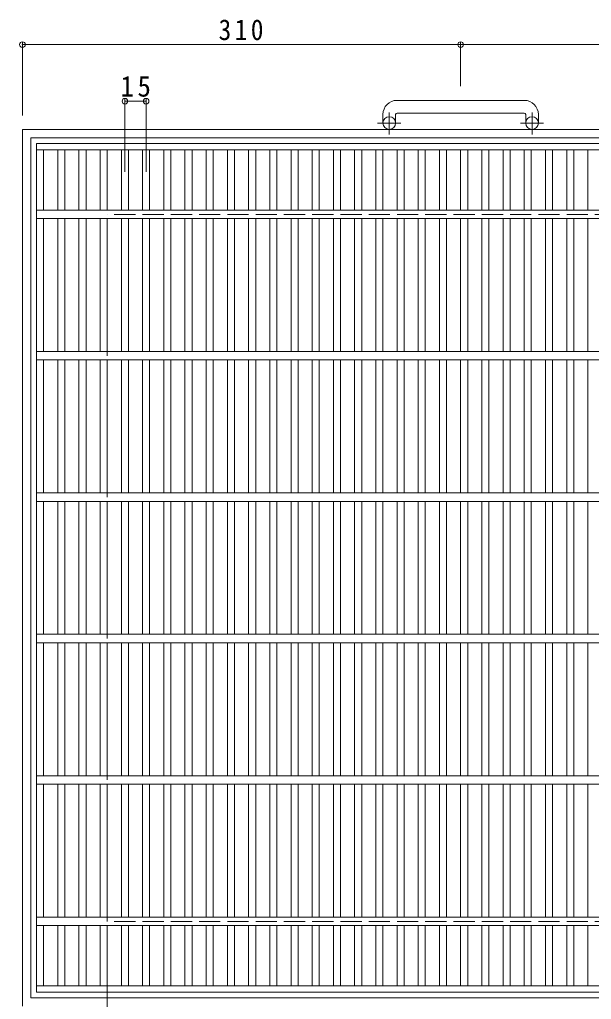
# Model space of a CAD drawing. Units: millimetres at full size, sheet at 1:5. Extents: x -762 to 901, y -685 to 681.
# Drawn here: x -747 to -342, y -123 to 569 of the extents above; entities that cross this region are included whole.
import ezdxf

# ---------------------------------------------------------------- set-up
doc = ezdxf.new("R2010")
doc.units = ezdxf.units.MM
doc.header["$LTSCALE"] = 5
doc.header["$PDMODE"] = 32
doc.header["$PDSIZE"] = 4
doc.linetypes.add('CHAIN1', pattern=[8, 5, -1, 1, -1])
doc.linetypes.add('DASHED3', pattern=[4, 3, -1])
for name, color, linetype, lineweight in [('E-1', 2, 'Continuous', 9), ('E-2', 3, 'Continuous', 9), ('E-4', 7, 'Continuous', 9)]:
    doc.layers.add(name, color=color, linetype=linetype, lineweight=lineweight)
doc.styles.add('ＭＳ ゴシック', font='')
doc.styles.get('ＭＳ ゴシック').set_extended_font_data('MS Gothic')

msp = doc.modelspace()

# ---------------------------------------------------------------- linework, layer by layer
at = {"layer": 'E-1'}
for p, q in [((-389.965, 512.365), (-479.965, 512.365)), ((-489.965, 502.365), (-489.965, 496.265)), ((-480.965, 502.365), (-480.965, 496.265)), ((-479.965, 503.365), (-389.965, 503.365)), ((-388.965, 502.365), (-388.965, 496.265)), ((-379.965, 502.365), (-379.965, 496.265)), ((-744.965, -128.235), (-744.965, 491.765)), ((-124.965, 491.765), (-744.965, 491.765)), ((-738.965, -122.235), (-738.965, 485.765)), ((-130.965, 485.765), (-738.965, 485.765)), ((-130.965, -122.235), (-738.965, -122.235))]:
    msp.add_line(p, q, dxfattribs=at)
at = {"layer": 'E-1', "linetype": 'CHAIN1'}
for p, q in [((-485.465, 488.158), (-485.465, 503.755)), ((-384.465, 488.158), (-384.465, 503.755)), ((-477.302, 496.265), (-493.709, 496.265)), ((-376.302, 496.265), (-392.709, 496.265))]:
    msp.add_line(p, q, dxfattribs=at)
at = {"layer": 'E-1', "linetype": 'DASHED3'}
for p, q in [((-684.965, -68.235), (-684.965, 431.766)), ((-184.965, 431.766), (-684.965, 431.766)), ((-184.965, -68.235), (-684.965, -68.235))]:
    msp.add_line(p, q, dxfattribs=at)
at = {"layer": 'E-1'}
for centre in [(-485.465, 496.265), (-384.465, 496.265)]:
    msp.add_circle(centre, 4.5, dxfattribs=at)
for centre, radius, start, end in [((-479.965, 502.365), 10, 90, 180), ((-389.965, 502.365), 10, 0, 90), ((-479.965, 502.365), 1, 90, 180), ((-389.965, 502.365), 1, 0, 90)]:
    msp.add_arc(centre, radius, start, end, dxfattribs=at)
at = {"layer": 'E-2'}
for p, q in [((-734.965, 481.765), (-134.965, 481.765)), ((-734.965, 481.765), (-734.965, -118.235)), ((-734.965, 477.264), (-134.965, 477.264)), ((-729.965, 434.765), (-729.965, 477.264)), ((-719.964, 434.765), (-719.964, 477.264)), ((-714.965, 434.765), (-714.965, 477.264)), ((-704.964, 434.765), (-704.964, 477.264)), ((-699.965, 434.765), (-699.965, 477.264)), ((-689.964, 434.765), (-689.964, 477.264)), ((-684.965, 434.765), (-684.965, 477.264)), ((-674.964, 434.765), (-674.964, 477.264)), ((-669.965, 434.765), (-669.965, 477.264)), ((-659.964, 434.765), (-659.964, 477.264)), ((-654.965, 434.765), (-654.965, 477.264)), ((-644.964, 434.765), (-644.964, 477.264)), ((-639.965, 434.765), (-639.965, 477.264)), ((-629.964, 434.765), (-629.964, 477.264)), ((-624.965, 434.765), (-624.965, 477.264)), ((-614.964, 434.765), (-614.964, 477.264)), ((-609.965, 434.765), (-609.965, 477.264)), ((-599.964, 434.765), (-599.964, 477.264)), ((-594.965, 434.765), (-594.965, 477.264)), ((-584.964, 434.765), (-584.964, 477.264)), ((-579.965, 434.765), (-579.965, 477.264)), ((-569.964, 434.765), (-569.964, 477.264)), ((-564.965, 434.765), (-564.965, 477.264)), ((-554.964, 434.765), (-554.964, 477.264)), ((-549.965, 434.765), (-549.965, 477.264)), ((-539.964, 434.765), (-539.964, 477.264)), ((-534.965, 434.765), (-534.965, 477.264)), ((-524.964, 434.765), (-524.964, 477.264)), ((-519.965, 434.765), (-519.965, 477.264)), ((-509.964, 434.765), (-509.964, 477.264)), ((-504.965, 434.765), (-504.965, 477.264)), ((-494.964, 434.765), (-494.964, 477.264)), ((-489.965, 434.765), (-489.965, 477.264)), ((-479.964, 434.765), (-479.964, 477.264)), ((-474.965, 434.765), (-474.965, 477.264)), ((-464.964, 434.765), (-464.964, 477.264)), ((-459.965, 434.765), (-459.965, 477.264)), ((-449.964, 434.765), (-449.964, 477.264)), ((-444.965, 434.765), (-444.965, 477.264)), ((-434.964, 434.765), (-434.964, 477.264)), ((-429.965, 434.765), (-429.965, 477.264)), ((-419.964, 434.765), (-419.964, 477.264)), ((-414.965, 434.765), (-414.965, 477.264)), ((-404.964, 434.765), (-404.964, 477.264)), ((-399.965, 434.765), (-399.965, 477.264)), ((-389.964, 434.765), (-389.964, 477.264)), ((-384.965, 434.765), (-384.965, 477.264)), ((-374.964, 434.765), (-374.964, 477.264)), ((-369.965, 434.765), (-369.965, 477.264)), ((-359.964, 434.765), (-359.964, 477.264)), ((-354.965, 434.765), (-354.965, 477.264)), ((-344.964, 434.765), (-344.964, 477.264)), ((-134.965, 434.765), (-734.965, 434.765)), ((-134.965, 428.765), (-734.965, 428.765)), ((-729.965, 334.765), (-729.965, 428.765)), ((-719.964, 334.765), (-719.964, 428.765)), ((-714.965, 334.765), (-714.965, 428.765)), ((-704.964, 334.765), (-704.964, 428.765)), ((-699.965, 334.765), (-699.965, 428.765)), ((-689.964, 334.765), (-689.964, 428.765)), ((-684.965, 334.765), (-684.965, 428.765)), ((-674.964, 334.765), (-674.964, 428.765)), ((-669.965, 334.765), (-669.965, 428.765)), ((-659.964, 334.765), (-659.964, 428.765)), ((-654.965, 334.765), (-654.965, 428.765)), ((-644.964, 334.765), (-644.964, 428.765)), ((-639.965, 334.765), (-639.965, 428.765)), ((-629.964, 334.765), (-629.964, 428.765)), ((-624.965, 334.765), (-624.965, 428.765)), ((-614.964, 334.765), (-614.964, 428.765)), ((-609.965, 334.765), (-609.965, 428.765)), ((-599.964, 334.765), (-599.964, 428.765)), ((-594.965, 334.765), (-594.965, 428.765)), ((-584.964, 334.765), (-584.964, 428.765)), ((-579.965, 334.765), (-579.965, 428.765)), ((-569.964, 334.765), (-569.964, 428.765)), ((-564.965, 334.765), (-564.965, 428.765)), ((-554.964, 334.765), (-554.964, 428.765)), ((-549.965, 334.765), (-549.965, 428.765)), ((-539.964, 334.765), (-539.964, 428.765)), ((-534.965, 334.765), (-534.965, 428.765)), ((-524.964, 334.765), (-524.964, 428.765)), ((-519.965, 334.765), (-519.965, 428.765)), ((-509.964, 334.765), (-509.964, 428.765)), ((-504.965, 334.765), (-504.965, 428.765)), ((-494.964, 334.765), (-494.964, 428.765)), ((-489.965, 334.765), (-489.965, 428.765)), ((-479.964, 334.765), (-479.964, 428.765)), ((-474.965, 334.765), (-474.965, 428.765)), ((-464.964, 334.765), (-464.964, 428.765)), ((-459.965, 334.765), (-459.965, 428.765)), ((-449.964, 334.765), (-449.964, 428.765)), ((-444.965, 334.765), (-444.965, 428.765)), ((-434.964, 334.765), (-434.964, 428.765)), ((-429.965, 334.765), (-429.965, 428.765)), ((-419.964, 334.765), (-419.964, 428.765)), ((-414.965, 334.765), (-414.965, 428.765)), ((-404.964, 334.765), (-404.964, 428.765)), ((-399.965, 334.765), (-399.965, 428.765)), ((-389.964, 334.765), (-389.964, 428.765)), ((-384.965, 334.765), (-384.965, 428.765)), ((-374.964, 334.765), (-374.964, 428.765)), ((-369.965, 334.765), (-369.965, 428.765)), ((-359.964, 334.765), (-359.964, 428.765)), ((-354.965, 334.765), (-354.965, 428.765)), ((-344.964, 334.765), (-344.964, 428.765)), ((-134.965, 334.765), (-734.965, 334.765)), ((-134.965, 328.765), (-734.965, 328.765)), ((-729.965, 234.765), (-729.965, 328.765)), ((-719.964, 234.765), (-719.964, 328.765)), ((-714.965, 234.765), (-714.965, 328.765)), ((-704.964, 234.765), (-704.964, 328.765)), ((-699.965, 234.765), (-699.965, 328.765)), ((-689.964, 234.765), (-689.964, 328.765)), ((-684.965, 234.765), (-684.965, 328.765)), ((-674.964, 234.765), (-674.964, 328.765)), ((-669.965, 234.765), (-669.965, 328.765)), ((-659.964, 234.765), (-659.964, 328.765)), ((-654.965, 234.765), (-654.965, 328.765)), ((-644.964, 234.765), (-644.964, 328.765)), ((-639.965, 234.765), (-639.965, 328.765)), ((-629.964, 234.765), (-629.964, 328.765)), ((-624.965, 234.765), (-624.965, 328.765)), ((-614.964, 234.765), (-614.964, 328.765)), ((-609.965, 234.765), (-609.965, 328.765)), ((-599.964, 234.765), (-599.964, 328.765)), ((-594.965, 234.765), (-594.965, 328.765)), ((-584.964, 234.765), (-584.964, 328.765)), ((-579.965, 234.765), (-579.965, 328.765)), ((-569.964, 234.765), (-569.964, 328.765)), ((-564.965, 234.765), (-564.965, 328.765)), ((-554.964, 234.765), (-554.964, 328.765)), ((-549.965, 234.765), (-549.965, 328.765)), ((-539.964, 234.765), (-539.964, 328.765)), ((-534.965, 234.765), (-534.965, 328.765)), ((-524.964, 234.765), (-524.964, 328.765)), ((-519.965, 234.765), (-519.965, 328.765)), ((-509.964, 234.765), (-509.964, 328.765)), ((-504.965, 234.765), (-504.965, 328.765)), ((-494.964, 234.765), (-494.964, 328.765)), ((-489.965, 234.765), (-489.965, 328.765)), ((-479.964, 234.765), (-479.964, 328.765)), ((-474.965, 234.765), (-474.965, 328.765)), ((-464.964, 234.765), (-464.964, 328.765)), ((-459.965, 234.765), (-459.965, 328.765)), ((-449.964, 234.765), (-449.964, 328.765)), ((-444.965, 234.765), (-444.965, 328.765)), ((-434.964, 234.765), (-434.964, 328.765)), ((-429.965, 234.765), (-429.965, 328.765)), ((-419.964, 234.765), (-419.964, 328.765)), ((-414.965, 234.765), (-414.965, 328.765)), ((-404.964, 234.765), (-404.964, 328.765)), ((-399.965, 234.765), (-399.965, 328.765)), ((-389.964, 234.765), (-389.964, 328.765)), ((-384.965, 234.765), (-384.965, 328.765)), ((-374.964, 234.765), (-374.964, 328.765)), ((-369.965, 234.765), (-369.965, 328.765)), ((-359.964, 234.765), (-359.964, 328.765)), ((-354.965, 234.765), (-354.965, 328.765)), ((-344.964, 234.765), (-344.964, 328.765)), ((-134.965, 234.765), (-734.965, 234.765)), ((-134.965, 228.765), (-734.965, 228.765)), ((-729.965, 134.765), (-729.965, 228.765)), ((-719.964, 134.765), (-719.964, 228.765)), ((-714.965, 134.765), (-714.965, 228.765)), ((-704.964, 134.765), (-704.964, 228.765)), ((-699.965, 134.765), (-699.965, 228.765)), ((-689.964, 134.765), (-689.964, 228.765)), ((-684.965, 134.765), (-684.965, 228.765)), ((-674.964, 134.765), (-674.964, 228.765)), ((-669.965, 134.765), (-669.965, 228.765)), ((-659.964, 134.765), (-659.964, 228.765)), ((-654.965, 134.765), (-654.965, 228.765)), ((-644.964, 134.765), (-644.964, 228.765)), ((-639.965, 134.765), (-639.965, 228.765)), ((-629.964, 134.765), (-629.964, 228.765)), ((-624.965, 134.765), (-624.965, 228.765)), ((-614.964, 134.765), (-614.964, 228.765)), ((-609.965, 134.765), (-609.965, 228.765)), ((-599.964, 134.765), (-599.964, 228.765)), ((-594.965, 134.765), (-594.965, 228.765)), ((-584.964, 134.765), (-584.964, 228.765)), ((-579.965, 134.765), (-579.965, 228.765)), ((-569.964, 134.765), (-569.964, 228.765)), ((-564.965, 134.765), (-564.965, 228.765)), ((-554.964, 134.765), (-554.964, 228.765)), ((-549.965, 134.765), (-549.965, 228.765)), ((-539.964, 134.765), (-539.964, 228.765)), ((-534.965, 134.765), (-534.965, 228.765)), ((-524.964, 134.765), (-524.964, 228.765)), ((-519.965, 134.765), (-519.965, 228.765)), ((-509.964, 134.765), (-509.964, 228.765)), ((-504.965, 134.765), (-504.965, 228.765)), ((-494.964, 134.765), (-494.964, 228.765)), ((-489.965, 134.765), (-489.965, 228.765)), ((-479.964, 134.765), (-479.964, 228.765)), ((-474.965, 134.765), (-474.965, 228.765)), ((-464.964, 134.765), (-464.964, 228.765)), ((-459.965, 134.765), (-459.965, 228.765)), ((-449.964, 134.765), (-449.964, 228.765)), ((-444.965, 134.765), (-444.965, 228.765)), ((-434.964, 134.765), (-434.964, 228.765)), ((-429.965, 134.765), (-429.965, 228.765)), ((-419.964, 134.765), (-419.964, 228.765)), ((-414.965, 134.765), (-414.965, 228.765)), ((-404.964, 134.765), (-404.964, 228.765)), ((-399.965, 134.765), (-399.965, 228.765)), ((-389.964, 134.765), (-389.964, 228.765)), ((-384.965, 134.765), (-384.965, 228.765)), ((-374.964, 134.765), (-374.964, 228.765)), ((-369.965, 134.765), (-369.965, 228.765)), ((-359.964, 134.765), (-359.964, 228.765)), ((-354.965, 134.765), (-354.965, 228.765)), ((-344.964, 134.765), (-344.964, 228.765)), ((-134.965, 134.765), (-734.965, 134.765)), ((-134.965, 128.765), (-734.965, 128.765)), ((-729.965, 34.765), (-729.965, 128.765)), ((-719.964, 34.765), (-719.964, 128.765)), ((-714.965, 34.765), (-714.965, 128.765)), ((-704.964, 34.765), (-704.964, 128.765)), ((-699.965, 34.765), (-699.965, 128.765)), ((-689.964, 34.765), (-689.964, 128.765)), ((-684.965, 34.765), (-684.965, 128.765)), ((-674.964, 34.765), (-674.964, 128.765)), ((-669.965, 34.765), (-669.965, 128.765)), ((-659.964, 34.765), (-659.964, 128.765)), ((-654.965, 34.765), (-654.965, 128.765)), ((-644.964, 34.765), (-644.964, 128.765)), ((-639.965, 34.765), (-639.965, 128.765)), ((-629.964, 34.765), (-629.964, 128.765)), ((-624.965, 34.765), (-624.965, 128.765)), ((-614.964, 34.765), (-614.964, 128.765)), ((-609.965, 34.765), (-609.965, 128.765)), ((-599.964, 34.765), (-599.964, 128.765)), ((-594.965, 34.765), (-594.965, 128.765)), ((-584.964, 34.765), (-584.964, 128.765)), ((-579.965, 34.765), (-579.965, 128.765)), ((-569.964, 34.765), (-569.964, 128.765)), ((-564.965, 34.765), (-564.965, 128.765)), ((-554.964, 34.765), (-554.964, 128.765)), ((-549.965, 34.765), (-549.965, 128.765)), ((-539.964, 34.765), (-539.964, 128.765)), ((-534.965, 34.765), (-534.965, 128.765)), ((-524.964, 34.765), (-524.964, 128.765)), ((-519.965, 34.765), (-519.965, 128.765)), ((-509.964, 34.765), (-509.964, 128.765)), ((-504.965, 34.765), (-504.965, 128.765)), ((-494.964, 34.765), (-494.964, 128.765)), ((-489.965, 34.765), (-489.965, 128.765)), ((-479.964, 34.765), (-479.964, 128.765)), ((-474.965, 34.765), (-474.965, 128.765)), ((-464.964, 34.765), (-464.964, 128.765)), ((-459.965, 34.765), (-459.965, 128.765)), ((-449.964, 34.765), (-449.964, 128.765)), ((-444.965, 34.765), (-444.965, 128.765)), ((-434.964, 34.765), (-434.964, 128.765)), ((-429.965, 34.765), (-429.965, 128.765)), ((-419.964, 34.765), (-419.964, 128.765)), ((-414.965, 34.765), (-414.965, 128.765)), ((-404.964, 34.765), (-404.964, 128.765)), ((-399.965, 34.765), (-399.965, 128.765)), ((-389.964, 34.765), (-389.964, 128.765)), ((-384.965, 34.765), (-384.965, 128.765)), ((-374.964, 34.765), (-374.964, 128.765)), ((-369.965, 34.765), (-369.965, 128.765)), ((-359.964, 34.765), (-359.964, 128.765)), ((-354.965, 34.765), (-354.965, 128.765)), ((-344.964, 34.765), (-344.964, 128.765)), ((-134.965, 34.765), (-734.965, 34.765)), ((-134.965, 28.765), (-734.965, 28.765)), ((-729.965, -65.235), (-729.965, 28.765)), ((-719.964, -65.235), (-719.964, 28.765)), ((-714.965, -65.235), (-714.965, 28.765)), ((-704.964, -65.235), (-704.964, 28.765)), ((-699.965, -65.235), (-699.965, 28.765)), ((-689.964, -65.235), (-689.964, 28.765)), ((-684.965, -65.235), (-684.965, 28.765)), ((-674.964, -65.235), (-674.964, 28.765)), ((-669.965, -65.235), (-669.965, 28.765)), ((-659.964, -65.235), (-659.964, 28.765)), ((-654.965, -65.235), (-654.965, 28.765)), ((-644.964, -65.235), (-644.964, 28.765)), ((-639.965, -65.235), (-639.965, 28.765)), ((-629.964, -65.235), (-629.964, 28.765)), ((-624.965, -65.235), (-624.965, 28.765)), ((-614.964, -65.235), (-614.964, 28.765)), ((-609.965, -65.235), (-609.965, 28.765)), ((-599.964, -65.235), (-599.964, 28.765)), ((-594.965, -65.235), (-594.965, 28.765)), ((-584.964, -65.235), (-584.964, 28.765)), ((-579.965, -65.235), (-579.965, 28.765)), ((-569.964, -65.235), (-569.964, 28.765)), ((-564.965, -65.235), (-564.965, 28.765)), ((-554.964, -65.235), (-554.964, 28.765)), ((-549.965, -65.235), (-549.965, 28.765)), ((-539.964, -65.235), (-539.964, 28.765)), ((-534.965, -65.235), (-534.965, 28.765)), ((-524.964, -65.235), (-524.964, 28.765)), ((-519.965, -65.235), (-519.965, 28.765)), ((-509.964, -65.235), (-509.964, 28.765)), ((-504.965, -65.235), (-504.965, 28.765)), ((-494.964, -65.235), (-494.964, 28.765)), ((-489.965, -65.235), (-489.965, 28.765)), ((-479.964, -65.235), (-479.964, 28.765)), ((-474.965, -65.235), (-474.965, 28.765)), ((-464.964, -65.235), (-464.964, 28.765)), ((-459.965, -65.235), (-459.965, 28.765)), ((-449.964, -65.235), (-449.964, 28.765)), ((-444.965, -65.235), (-444.965, 28.765)), ((-434.964, -65.235), (-434.964, 28.765)), ((-429.965, -65.235), (-429.965, 28.765)), ((-419.964, -65.235), (-419.964, 28.765)), ((-414.965, -65.235), (-414.965, 28.765)), ((-404.964, -65.235), (-404.964, 28.765)), ((-399.965, -65.235), (-399.965, 28.765)), ((-389.964, -65.235), (-389.964, 28.765)), ((-384.965, -65.235), (-384.965, 28.765)), ((-374.964, -65.235), (-374.964, 28.765)), ((-369.965, -65.235), (-369.965, 28.765)), ((-359.964, -65.235), (-359.964, 28.765)), ((-354.965, -65.235), (-354.965, 28.765)), ((-344.964, -65.235), (-344.964, 28.765)), ((-134.965, -65.235), (-734.965, -65.235)), ((-134.965, -71.235), (-734.965, -71.235)), ((-729.965, -113.735), (-729.965, -71.235)), ((-719.964, -113.735), (-719.964, -71.235)), ((-714.965, -113.735), (-714.965, -71.235)), ((-704.964, -113.735), (-704.964, -71.235)), ((-699.965, -113.735), (-699.965, -71.235)), ((-689.964, -113.735), (-689.964, -71.235)), ((-684.965, -113.735), (-684.965, -71.235)), ((-674.964, -113.735), (-674.964, -71.235)), ((-669.965, -113.735), (-669.965, -71.235)), ((-659.964, -113.735), (-659.964, -71.235)), ((-654.965, -113.735), (-654.965, -71.235)), ((-644.964, -113.735), (-644.964, -71.235)), ((-639.965, -113.735), (-639.965, -71.235)), ((-629.964, -113.735), (-629.964, -71.235)), ((-624.965, -113.735), (-624.965, -71.235)), ((-614.964, -113.735), (-614.964, -71.235)), ((-609.965, -113.735), (-609.965, -71.235)), ((-599.964, -113.735), (-599.964, -71.235)), ((-594.965, -113.735), (-594.965, -71.235)), ((-584.964, -113.735), (-584.964, -71.235)), ((-579.965, -113.735), (-579.965, -71.235)), ((-569.964, -113.735), (-569.964, -71.235)), ((-564.965, -113.735), (-564.965, -71.235)), ((-554.964, -113.735), (-554.964, -71.235)), ((-549.965, -113.735), (-549.965, -71.235)), ((-539.964, -113.735), (-539.964, -71.235)), ((-534.965, -113.735), (-534.965, -71.235)), ((-524.964, -113.735), (-524.964, -71.235)), ((-519.965, -113.735), (-519.965, -71.235)), ((-509.964, -113.735), (-509.964, -71.235)), ((-504.965, -113.735), (-504.965, -71.235)), ((-494.964, -113.735), (-494.964, -71.235)), ((-489.965, -113.735), (-489.965, -71.235)), ((-479.964, -113.735), (-479.964, -71.235)), ((-474.965, -113.735), (-474.965, -71.235)), ((-464.964, -113.735), (-464.964, -71.235)), ((-459.965, -113.735), (-459.965, -71.235)), ((-449.964, -113.735), (-449.964, -71.235)), ((-444.965, -113.735), (-444.965, -71.235)), ((-434.964, -113.735), (-434.964, -71.235)), ((-429.965, -113.735), (-429.965, -71.235)), ((-419.964, -113.735), (-419.964, -71.235)), ((-414.965, -113.735), (-414.965, -71.235)), ((-404.964, -113.735), (-404.964, -71.235)), ((-399.965, -113.735), (-399.965, -71.235)), ((-389.964, -113.735), (-389.964, -71.235)), ((-384.965, -113.735), (-384.965, -71.235)), ((-374.964, -113.735), (-374.964, -71.235)), ((-369.965, -113.735), (-369.965, -71.235)), ((-359.964, -113.735), (-359.964, -71.235)), ((-354.965, -113.735), (-354.965, -71.235)), ((-344.964, -113.735), (-344.964, -71.235)), ((-134.965, -113.735), (-734.965, -113.735)), ((-134.965, -118.235), (-734.965, -118.235))]:
    msp.add_line(p, q, dxfattribs=at)
at = {"layer": 'E-4'}
for p, q in [((-744.965, 553.265), (-744.965, 501.765)), ((-744.965, 551.765), (-434.965, 551.765)), ((-434.965, 553.265), (-434.965, 522.365)), ((-434.965, 551.765), (-124.965, 551.765)), ((-672.434, 513.265), (-672.434, 461.765)), ((-657.495, 513.265), (-657.495, 461.765)), ((-672.434, 511.765), (-657.495, 511.765)), ((-684.965, -189.735), (-684.965, -78.235))]:
    msp.add_line(p, q, dxfattribs=at)
for p in [(-744.965, 551.765), (-434.965, 551.765), (-672.434, 511.765), (-657.495, 511.765)]:
    msp.add_point(p, dxfattribs=at)

# ---------------------------------------------------------------- texts
at = {"layer": 'E-4', "color": 2, "char_height": 14.66, "attachment_point": 7, "style": 'ＭＳ ゴシック'}
for s, insert in [('\\T1.27;\\W0.9;310', (-606.215, 554.765)), ('\\T1.27;\\W0.95;15', (-675.589, 514.765))]:
    msp.add_mtext(s, dxfattribs=dict(at, insert=insert))

doc.saveas('drawing.dxf')
